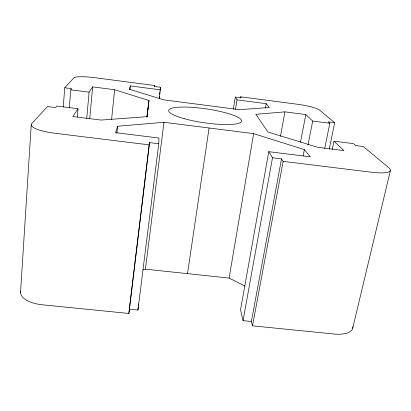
<?xml version="1.0" encoding="UTF-8"?>
<svg xmlns="http://www.w3.org/2000/svg" width="411" height="411" viewBox="0 0 411 411"><rect width="100%" height="100%" fill="white"/><g stroke="black" fill="none" stroke-linecap="round" stroke-linejoin="round"><path stroke-width="0.62" d="M20.627 291.43A26.17 12.114 1.6 0 0 42.364 304.792L128.89 313.459L129.337 309.19L137.942 310.058L158.78 143.742L158.954 138.039L115.573 132.655L117.608 126.234L163.974 122.303L253.633 133.632L304.356 149.594L310.382 156.848L268.763 151.68L240.533 309.837L243.05 320.647L251.398 321.489L252.518 325.841L334.313 334.035A25.369 11.154 15.4 0 0 352.864 326.735M159.334 98.743L160.506 87.271L154.408 86.474L154.49 85.514L94.771 77.679A19.189 3.031 6.7 0 0 73.836 77.926L64.738 87.79L63.243 106.917M20.55 292.226L31.236 124.785M137.942 310.058L138.183 306.935M138.286 305.686L138.43 303.811M69.32 107.728L70.774 89.824L71.735 88.694L64.738 87.79M77.33 117.027L78.039 108.73L56.975 106.064L55.68 107.584L47.45 106.541L31.76 123.552A28.38 6.468 5.3 0 0 55.315 133.318L149.255 144.883L128.89 313.459M149.255 144.883L149.455 142.591L158.78 143.742M86.742 118.317L89.089 92.187L92.639 86.875L114.623 89.732L148.962 100.531L147.004 117.068M89.726 118.8L92.639 86.875M111.587 119.616L114.623 89.732M116.873 133.246L117.608 126.234M129.948 89.762L130.364 85.93L160.424 89.86M146.974 117.012L148.027 108.093M154.341 86.788L154.49 85.514M129.337 309.19L149.455 142.591M148.962 100.531L146.968 116.678L100.988 120.069L72.829 116.529L78.039 108.73M159.257 97.428L159.411 96.159M159.648 94.253L159.879 92.352M160.115 90.446L160.506 87.271M142.977 269.929L145.396 269.169L163.974 122.303M187.493 273.644L209.076 128.001M233.386 109.095L235.287 97.068L241.252 97.854L240.563 96.806L297.99 104.337A18.562 2.877 9.6 0 1 319.517 110.056L334.708 122.699L329.247 149.059M235.493 109.352L237.003 99.868L235.287 97.068M240.358 98.065L240.563 96.806M245.095 286.123L229.117 278.072L253.633 133.632M265.444 108.108L266.21 103.685L237.003 99.868M243.05 320.647L272.498 157.773L268.763 151.68M280.461 136.375L284.941 111.859L305.815 114.571L312.694 121.065L329.848 123.279L324.705 148.381M251.398 321.489L281.514 158.887L272.498 157.773M252.518 325.841L283.148 161.364L281.514 158.887M300.477 142.263L305.815 114.571M303.128 155.877L304.356 149.594M307.988 144.991L312.694 121.065M332.278 149.332L333.979 141.173L353.522 143.65L355.731 145.545L363.303 146.506L388.94 167.847A27.424 5.913 11.4 0 1 371.523 172.24L283.148 161.364M352.715 328.214L390.409 170.467M130.364 85.93L129.316 89.254L163.943 99.888L239.582 109.675L269.375 107.492L266.21 103.685M284.941 111.859L255.817 114.32L267.987 132.029L317.59 147.277L343.945 150.585L333.979 141.173M145.396 269.169L229.117 278.072M334.708 122.699L328.194 121.856L329.848 123.279M70.774 89.824L89.089 92.187M184.457 118.743A36.872 7.028 8.3 0 0 241.545 121.461A36.872 7.028 8.3 0 0 189.471 107.194A36.872 7.028 8.3 0 0 184.457 118.743"/></g></svg>
